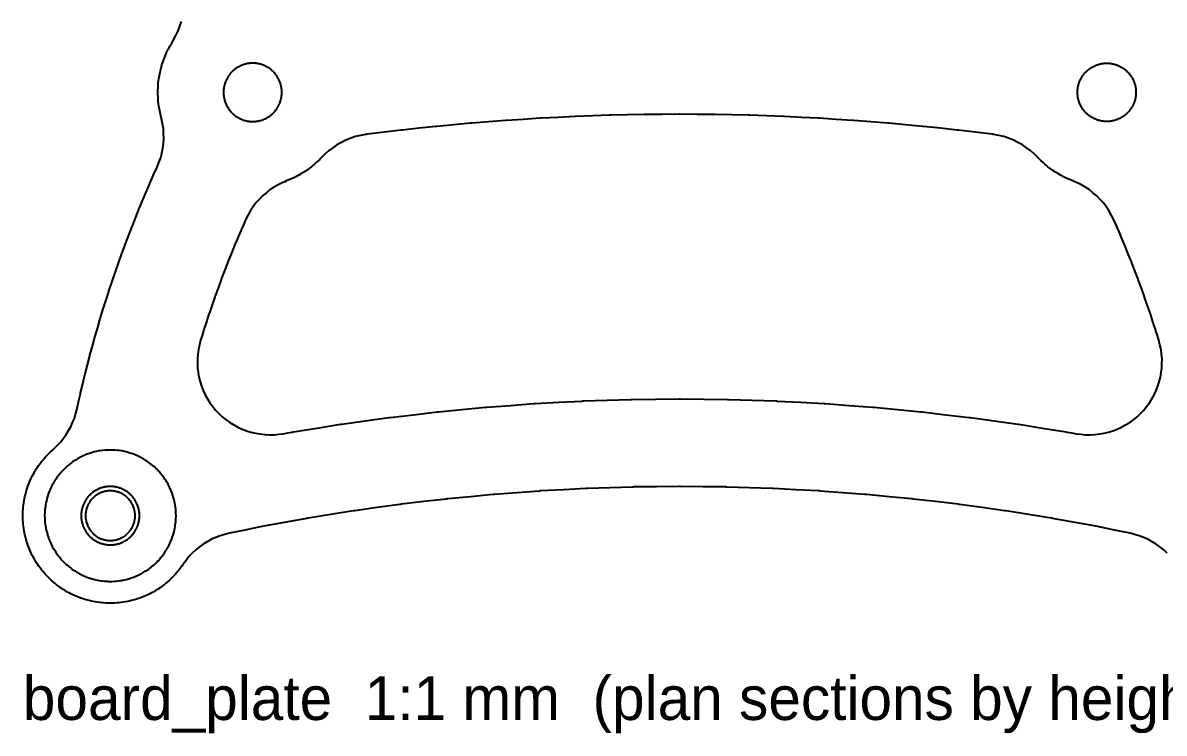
# Model space of a CAD drawing. Header units: millimetres. Extents: x -45 to 72, y -74 to 65.
# Drawn here: x -45 to 33.2, y -73.9 to -25.2 of the extents above; entities that cross this region are included whole.
import ezdxf

# ---------------------------------------------------------------- set-up
doc = ezdxf.new("R2010")
doc.units = ezdxf.units.MM
for name, color, linetype in [('TEXT', 8, 'Continuous'), ('Z10 bosses (float holes)', 1, 'Continuous'), ('Z2 frame and insert bores', 7, 'Continuous')]:
    doc.layers.add(name, color=color, linetype=linetype)

msp = doc.modelspace()

# ---------------------------------------------------------------- linework, layer by layer
at = {"layer": 'Z10 bosses (float holes)'}
for points in [[(-39.168, -54.504), (-39.336, -54.513), (-39.504, -54.529), (-39.56, -54.535), (-39.726, -54.56), (-39.781, -54.568), (-39.947, -54.602), (-40.001, -54.613), (-40.165, -54.654), (-40.219, -54.668), (-40.38, -54.718), (-40.433, -54.734), (-40.592, -54.792), (-40.644, -54.811), (-40.799, -54.877), (-40.851, -54.898), (-41.003, -54.971), (-41.053, -54.996), (-41.201, -55.076), (-41.25, -55.103), (-41.394, -55.191), (-41.441, -55.22), (-41.581, -55.315), (-41.627, -55.346), (-41.761, -55.448), (-41.806, -55.482), (-41.935, -55.59), (-41.978, -55.626), (-42.101, -55.741), (-42.142, -55.779), (-42.26, -55.899), (-42.299, -55.939), (-42.41, -56.066), (-42.447, -56.107), (-42.552, -56.239), (-42.587, -56.283), (-42.685, -56.42), (-42.718, -56.465), (-42.809, -56.607), (-42.84, -56.654), (-42.924, -56.799), (-42.952, -56.848), (-43.029, -56.998), (-43.054, -57.048), (-43.124, -57.201), (-43.147, -57.252), (-43.167, -57.304), (-43.229, -57.461), (-43.282, -57.621), (-43.3, -57.674), (-43.346, -57.836), (-43.361, -57.89), (-43.398, -58.054), (-43.411, -58.108), (-43.44, -58.274), (-43.45, -58.329), (-43.471, -58.496), (-43.478, -58.552), (-43.49, -58.72), (-43.494, -58.776), (-43.499, -58.944), (-43.5, -59), (-43.496, -59.168), (-43.494, -59.224), (-43.482, -59.392), (-43.478, -59.448), (-43.457, -59.615), (-43.45, -59.671), (-43.42, -59.837), (-43.411, -59.892), (-43.373, -60.056), (-43.361, -60.11), (-43.315, -60.273), (-43.3, -60.326), (-43.246, -60.486), (-43.229, -60.539), (-43.167, -60.696), (-43.147, -60.748), (-43.077, -60.902), (-43.054, -60.952), (-42.977, -61.102), (-42.952, -61.152), (-42.868, -61.298), (-42.84, -61.346), (-42.809, -61.393), (-42.718, -61.535), (-42.62, -61.672), (-42.587, -61.717), (-42.482, -61.849), (-42.447, -61.893), (-42.336, -62.019), (-42.299, -62.061), (-42.181, -62.181), (-42.142, -62.221), (-42.019, -62.336), (-41.978, -62.374), (-41.849, -62.482), (-41.806, -62.518), (-41.671, -62.62), (-41.627, -62.654), (-41.488, -62.749), (-41.441, -62.78), (-41.298, -62.868), (-41.25, -62.897), (-41.102, -62.978), (-41.053, -63.004), (-40.901, -63.078), (-40.851, -63.102), (-40.696, -63.167), (-40.644, -63.189), (-40.486, -63.247), (-40.433, -63.266), (-40.272, -63.315), (-40.219, -63.332), (-40.055, -63.373), (-40.001, -63.387), (-39.836, -63.421), (-39.781, -63.432), (-39.615, -63.457), (-39.56, -63.465), (-39.392, -63.482), (-39.336, -63.487), (-39.168, -63.496), (-39.112, -63.499), (-39.056, -63.499), (-38.888, -63.499), (-38.72, -63.49), (-38.664, -63.487), (-38.608, -63.482), (-38.44, -63.465), (-38.274, -63.44), (-38.219, -63.432), (-38.164, -63.421), (-37.999, -63.387), (-37.835, -63.346), (-37.781, -63.332), (-37.728, -63.315), (-37.567, -63.266), (-37.408, -63.208), (-37.356, -63.189), (-37.201, -63.123), (-37.149, -63.102), (-37.099, -63.078), (-36.947, -63.004), (-36.898, -62.978), (-36.75, -62.897), (-36.606, -62.809), (-36.559, -62.78), (-36.512, -62.749), (-36.373, -62.654), (-36.239, -62.552), (-36.194, -62.518), (-36.065, -62.41), (-36.022, -62.374), (-35.981, -62.336), (-35.858, -62.221), (-35.74, -62.101), (-35.701, -62.061), (-35.59, -61.934), (-35.553, -61.893), (-35.448, -61.761), (-35.413, -61.717), (-35.38, -61.672), (-35.282, -61.535), (-35.191, -61.393), (-35.16, -61.346), (-35.076, -61.201), (-35.048, -61.152), (-35.023, -61.102), (-34.946, -60.952), (-34.876, -60.799), (-34.853, -60.748), (-34.792, -60.591), (-34.771, -60.539), (-34.754, -60.486), (-34.7, -60.326), (-34.654, -60.164), (-34.639, -60.11), (-34.602, -59.946), (-34.589, -59.892), (-34.56, -59.726), (-34.55, -59.671), (-34.529, -59.504), (-34.522, -59.448), (-34.51, -59.28), (-34.506, -59.224), (-34.501, -59.056), (-34.5, -59), (-34.504, -58.832), (-34.506, -58.776), (-34.518, -58.608), (-34.522, -58.552), (-34.543, -58.385), (-34.55, -58.329), (-34.56, -58.274), (-34.589, -58.108), (-34.627, -57.944), (-34.639, -57.89), (-34.685, -57.727), (-34.7, -57.674), (-34.718, -57.621), (-34.771, -57.461), (-34.833, -57.304), (-34.853, -57.252), (-34.923, -57.098), (-34.946, -57.048), (-35.023, -56.898), (-35.048, -56.848), (-35.132, -56.702), (-35.16, -56.654), (-35.252, -56.512), (-35.282, -56.465), (-35.315, -56.42), (-35.413, -56.283), (-35.448, -56.239), (-35.553, -56.107), (-35.664, -55.981), (-35.701, -55.939), (-35.819, -55.819), (-35.858, -55.779), (-35.981, -55.664), (-36.022, -55.626), (-36.151, -55.518), (-36.194, -55.482), (-36.329, -55.38), (-36.373, -55.346), (-36.512, -55.251), (-36.559, -55.22), (-36.702, -55.132), (-36.75, -55.103), (-36.799, -55.076), (-36.947, -54.996), (-37.099, -54.922), (-37.149, -54.898), (-37.304, -54.833), (-37.356, -54.811), (-37.408, -54.792), (-37.567, -54.734), (-37.728, -54.685), (-37.781, -54.668), (-37.835, -54.654), (-37.999, -54.613), (-38.053, -54.602), (-38.219, -54.568), (-38.385, -54.543), (-38.44, -54.535), (-38.496, -54.529), (-38.664, -54.513), (-38.832, -54.504), (-38.888, -54.501), (-39.056, -54.501), (-39.112, -54.501), (-39.168, -54.504)], [(-40, -60.732), (-39.951, -60.759), (-39.912, -60.78), (-39.862, -60.804), (-39.823, -60.823), (-39.771, -60.845), (-39.731, -60.862), (-39.679, -60.881), (-39.637, -60.896), (-39.584, -60.912), (-39.542, -60.925), (-39.488, -60.939), (-39.445, -60.95), (-39.402, -60.959), (-39.347, -60.97), (-39.292, -60.978), (-39.249, -60.984), (-39.193, -60.99), (-39.149, -60.994), (-39.094, -60.997), (-39.05, -60.999), (-38.994, -60.999), (-38.95, -60.999), (-38.895, -60.997), (-38.851, -60.994), (-38.795, -60.989), (-38.751, -60.984), (-38.696, -60.976), (-38.653, -60.97), (-38.598, -60.959), (-38.555, -60.95), (-38.501, -60.936), (-38.458, -60.925), (-38.405, -60.909), (-38.363, -60.896), (-38.311, -60.877), (-38.269, -60.862), (-38.218, -60.84), (-38.177, -60.823), (-38.127, -60.799), (-38.088, -60.78), (-38.039, -60.753), (-38, -60.732), (-37.953, -60.703), (-37.915, -60.68), (-37.869, -60.649), (-37.833, -60.624), (-37.788, -60.59), (-37.753, -60.564), (-37.71, -60.528), (-37.677, -60.5), (-37.636, -60.462), (-37.604, -60.432), (-37.565, -60.392), (-37.534, -60.36), (-37.497, -60.319), (-37.468, -60.286), (-37.433, -60.242), (-37.406, -60.208), (-37.373, -60.163), (-37.348, -60.127), (-37.317, -60.08), (-37.293, -60.043), (-37.266, -59.995), (-37.244, -59.957), (-37.218, -59.907), (-37.198, -59.868), (-37.18, -59.827), (-37.157, -59.777), (-37.137, -59.725), (-37.121, -59.684), (-37.103, -59.631), (-37.089, -59.59), (-37.074, -59.536), (-37.062, -59.494), (-37.049, -59.439), (-37.04, -59.396), (-37.03, -59.342), (-37.022, -59.298), (-37.015, -59.243), (-37.01, -59.199), (-37.006, -59.144), (-37.002, -59.1), (-37.001, -59.056), (-37, -59), (-37.001, -58.944), (-37.002, -58.9), (-37.007, -58.845), (-37.01, -58.801), (-37.017, -58.746), (-37.022, -58.702), (-37.032, -58.647), (-37.04, -58.604), (-37.049, -58.561), (-37.062, -58.506), (-37.077, -58.453), (-37.089, -58.41), (-37.107, -58.358), (-37.121, -58.316), (-37.141, -58.264), (-37.157, -58.223), (-37.18, -58.173), (-37.198, -58.132), (-37.223, -58.083), (-37.244, -58.043), (-37.271, -57.995), (-37.293, -57.957), (-37.324, -57.91), (-37.348, -57.873), (-37.38, -57.828), (-37.406, -57.792), (-37.44, -57.749), (-37.468, -57.714), (-37.505, -57.673), (-37.534, -57.64), (-37.565, -57.608), (-37.604, -57.568), (-37.644, -57.531), (-37.677, -57.5), (-37.719, -57.465), (-37.753, -57.436), (-37.797, -57.403), (-37.833, -57.376), (-37.878, -57.345), (-37.915, -57.32), (-37.962, -57.291), (-38, -57.268), (-38.039, -57.247), (-38.088, -57.22), (-38.127, -57.201), (-38.177, -57.177), (-38.229, -57.155), (-38.269, -57.138), (-38.321, -57.119), (-38.363, -57.104), (-38.416, -57.088), (-38.458, -57.075), (-38.512, -57.061), (-38.555, -57.05), (-38.609, -57.039), (-38.653, -57.03), (-38.708, -57.022), (-38.751, -57.016), (-38.807, -57.01), (-38.851, -57.006), (-38.895, -57.003), (-38.95, -57.001), (-38.994, -57.001), (-39.05, -57.001), (-39.105, -57.003), (-39.149, -57.006), (-39.193, -57.01), (-39.249, -57.016), (-39.292, -57.022), (-39.347, -57.03), (-39.402, -57.041), (-39.445, -57.05), (-39.499, -57.064), (-39.542, -57.075), (-39.595, -57.091), (-39.637, -57.104), (-39.689, -57.123), (-39.731, -57.138), (-39.782, -57.16), (-39.823, -57.177), (-39.862, -57.196), (-39.912, -57.22), (-39.961, -57.247), (-40, -57.268), (-40.038, -57.291), (-40.085, -57.32), (-40.131, -57.351), (-40.167, -57.376), (-40.203, -57.403), (-40.247, -57.436), (-40.29, -57.472), (-40.323, -57.5), (-40.356, -57.531), (-40.396, -57.568), (-40.435, -57.608), (-40.466, -57.64), (-40.495, -57.673), (-40.532, -57.714), (-40.567, -57.758), (-40.594, -57.792), (-40.627, -57.837), (-40.652, -57.873), (-40.676, -57.91), (-40.707, -57.957), (-40.734, -58.005), (-40.756, -58.043), (-40.782, -58.093), (-40.802, -58.132), (-40.825, -58.183), (-40.843, -58.223), (-40.859, -58.264), (-40.879, -58.316), (-40.893, -58.358), (-40.911, -58.41), (-40.926, -58.464), (-40.938, -58.506), (-40.951, -58.561), (-40.96, -58.604), (-40.97, -58.658), (-40.978, -58.702), (-40.985, -58.757), (-40.99, -58.801), (-40.994, -58.856), (-40.998, -58.9), (-40.999, -58.956), (-41, -59), (-40.999, -59.056), (-40.998, -59.1), (-40.994, -59.144), (-40.99, -59.199), (-40.983, -59.254), (-40.978, -59.298), (-40.968, -59.353), (-40.96, -59.396), (-40.948, -59.45), (-40.938, -59.494), (-40.923, -59.547), (-40.911, -59.59), (-40.893, -59.642), (-40.879, -59.684), (-40.859, -59.736), (-40.843, -59.777), (-40.82, -59.827), (-40.802, -59.868), (-40.777, -59.917), (-40.756, -59.957), (-40.729, -60.005), (-40.707, -60.043), (-40.676, -60.09), (-40.652, -60.127), (-40.627, -60.163), (-40.594, -60.208), (-40.56, -60.251), (-40.532, -60.286), (-40.495, -60.327), (-40.466, -60.36), (-40.427, -60.4), (-40.396, -60.432), (-40.356, -60.469), (-40.323, -60.5), (-40.281, -60.535), (-40.247, -60.564), (-40.203, -60.597), (-40.167, -60.624), (-40.122, -60.655), (-40.085, -60.68), (-40.038, -60.709), (-40, -60.732)]]:
    msp.add_lwpolyline(points, close=True, dxfattribs=at)
at = {"layer": 'Z2 frame and insert bores'}
msp.add_lwpolyline([(33.384, -61.573), (33.154, -61.343), (32.896, -61.144), (32.638, -60.946), (32.357, -60.783), (32.075, -60.619), (31.775, -60.494), (31.475, -60.369), (31.161, -60.283), (30.847, -60.198), (29.79, -59.983), (28.734, -59.769), (28.683, -59.759), (28.633, -59.749), (27.089, -59.469), (25.546, -59.189), (25.494, -59.18), (25.443, -59.171), (23.901, -58.924), (22.358, -58.677), (22.306, -58.669), (22.254, -58.661), (20.713, -58.447), (19.171, -58.233), (19.118, -58.226), (19.066, -58.22), (17.525, -58.039), (15.984, -57.857), (15.931, -57.852), (15.879, -57.846), (14.338, -57.698), (12.797, -57.55), (12.744, -57.545), (12.692, -57.541), (11.151, -57.426), (9.611, -57.31), (9.558, -57.307), (9.505, -57.304), (7.965, -57.221), (6.425, -57.139), (6.372, -57.137), (6.319, -57.135), (4.779, -57.085), (3.239, -57.036), (3.186, -57.035), (3.133, -57.034), (1.593, -57.017), (0.053, -57.001), (0, -57.001), (0, -57.001), (-0.053, -57.001), (-1.593, -57.017), (-3.133, -57.034), (-3.186, -57.035), (-3.239, -57.036), (-4.779, -57.085), (-6.319, -57.135), (-6.372, -57.137), (-6.425, -57.139), (-7.965, -57.221), (-9.505, -57.304), (-9.558, -57.307), (-9.611, -57.31), (-11.151, -57.426), (-12.692, -57.541), (-12.744, -57.545), (-12.797, -57.55), (-14.338, -57.698), (-15.879, -57.846), (-15.931, -57.852), (-15.984, -57.857), (-17.525, -58.039), (-19.066, -58.22), (-19.118, -58.226), (-19.171, -58.233), (-20.713, -58.447), (-22.254, -58.661), (-22.306, -58.669), (-22.358, -58.677), (-23.901, -58.924), (-25.443, -59.171), (-25.494, -59.18), (-25.546, -59.189), (-27.089, -59.469), (-28.633, -59.749), (-28.683, -59.759), (-28.734, -59.769), (-29.79, -59.983), (-30.847, -60.198), (-31.161, -60.283), (-31.475, -60.369), (-31.775, -60.494), (-32.075, -60.619), (-32.357, -60.783), (-32.638, -60.946), (-32.896, -61.144), (-33.154, -61.343), (-33.384, -61.573), (-33.613, -61.804), (-33.811, -62.062), (-34.009, -62.32), (-34.047, -62.376), (-34.084, -62.432), (-34.187, -62.57), (-34.289, -62.708), (-34.367, -62.803), (-34.444, -62.897), (-34.56, -63.024), (-34.675, -63.152), (-34.762, -63.238), (-34.848, -63.325), (-34.976, -63.44), (-35.103, -63.556), (-35.197, -63.633), (-35.292, -63.711), (-35.43, -63.813), (-35.568, -63.916), (-35.67, -63.984), (-35.772, -64.052), (-35.919, -64.14), (-36.066, -64.228), (-36.174, -64.286), (-36.283, -64.344), (-36.438, -64.417), (-36.593, -64.491), (-36.706, -64.538), (-36.819, -64.585), (-36.981, -64.642), (-37.143, -64.7), (-37.26, -64.736), (-37.377, -64.771), (-37.544, -64.813), (-37.71, -64.855), (-37.831, -64.879), (-37.951, -64.903), (-38.121, -64.928), (-38.29, -64.953), (-38.412, -64.965), (-38.534, -64.977), (-38.706, -64.986), (-38.877, -64.994), (-39, -64.994), (-39.123, -64.994), (-39.294, -64.986), (-39.466, -64.977), (-39.588, -64.965), (-39.71, -64.953), (-39.879, -64.928), (-40.049, -64.903), (-40.169, -64.879), (-40.29, -64.855), (-40.456, -64.813), (-40.623, -64.771), (-40.74, -64.736), (-40.857, -64.7), (-41.019, -64.642), (-41.181, -64.585), (-41.294, -64.538), (-41.407, -64.491), (-41.562, -64.417), (-41.717, -64.344), (-41.826, -64.286), (-41.934, -64.228), (-42.081, -64.14), (-42.228, -64.052), (-42.33, -63.984), (-42.432, -63.916), (-42.57, -63.813), (-42.708, -63.711), (-42.803, -63.633), (-42.897, -63.556), (-43.024, -63.44), (-43.152, -63.325), (-43.238, -63.238), (-43.325, -63.152), (-43.44, -63.024), (-43.556, -62.897), (-43.633, -62.803), (-43.711, -62.708), (-43.813, -62.57), (-43.916, -62.432), (-43.984, -62.33), (-44.052, -62.228), (-44.14, -62.081), (-44.228, -61.934), (-44.286, -61.826), (-44.344, -61.717), (-44.417, -61.562), (-44.491, -61.407), (-44.538, -61.294), (-44.585, -61.181), (-44.642, -61.019), (-44.7, -60.857), (-44.736, -60.74), (-44.771, -60.623), (-44.813, -60.456), (-44.855, -60.29), (-44.879, -60.169), (-44.903, -60.049), (-44.928, -59.879), (-44.953, -59.71), (-44.965, -59.588), (-44.977, -59.466), (-44.986, -59.294), (-44.994, -59.123), (-44.994, -59), (-44.994, -58.877), (-44.986, -58.706), (-44.977, -58.534), (-44.965, -58.412), (-44.953, -58.29), (-44.928, -58.121), (-44.903, -57.951), (-44.879, -57.831), (-44.855, -57.71), (-44.813, -57.544), (-44.771, -57.377), (-44.736, -57.26), (-44.7, -57.143), (-44.642, -56.981), (-44.585, -56.819), (-44.538, -56.706), (-44.491, -56.593), (-44.417, -56.438), (-44.344, -56.283), (-44.286, -56.174), (-44.228, -56.066), (-44.14, -55.919), (-44.052, -55.772), (-43.984, -55.67), (-43.916, -55.568), (-43.813, -55.43), (-43.711, -55.292), (-43.633, -55.197), (-43.556, -55.103), (-43.44, -54.976), (-43.325, -54.848), (-43.238, -54.762), (-43.152, -54.675), (-42.984, -54.523), (-42.817, -54.372), (-42.602, -54.151), (-42.387, -53.931), (-42.201, -53.686), (-42.015, -53.441), (-41.86, -53.175), (-41.706, -52.909), (-41.585, -52.626), (-41.464, -52.342), (-41.379, -52.047), (-41.294, -51.751), (-41.171, -51.2), (-41.049, -50.648), (-41.043, -50.621), (-41.036, -50.593), (-40.888, -49.97), (-40.739, -49.348), (-40.732, -49.32), (-40.725, -49.293), (-40.567, -48.674), (-40.408, -48.055), (-40.401, -48.027), (-40.394, -48), (-40.225, -47.384), (-40.057, -46.768), (-40.049, -46.741), (-40.041, -46.713), (-39.863, -46.101), (-39.685, -45.488), (-39.676, -45.461), (-39.668, -45.433), (-39.48, -44.824), (-39.292, -44.215), (-39.283, -44.188), (-39.274, -44.161), (-39.076, -43.555), (-38.878, -42.949), (-38.869, -42.922), (-38.86, -42.895), (-38.652, -42.292), (-38.444, -41.69), (-38.435, -41.663), (-38.425, -41.636), (-38.207, -41.036), (-37.989, -40.437), (-37.979, -40.41), (-37.97, -40.384), (-37.742, -39.788), (-37.514, -39.192), (-37.504, -39.165), (-37.493, -39.139), (-37.256, -38.546), (-37.018, -37.953), (-37.007, -37.927), (-36.997, -37.901), (-36.749, -37.311), (-36.502, -36.722), (-36.49, -36.696), (-36.479, -36.67), (-36.222, -36.084), (-35.965, -35.498), (-35.953, -35.472), (-35.941, -35.446), (-35.866, -35.282), (-35.791, -35.119), (-35.672, -34.804), (-35.552, -34.488), (-35.476, -34.159), (-35.4, -33.831), (-35.369, -33.495), (-35.338, -33.159), (-35.353, -32.822), (-35.367, -32.485), (-35.427, -32.153), (-35.487, -31.821), (-35.541, -31.604), (-35.595, -31.387), (-35.619, -31.267), (-35.643, -31.147), (-35.672, -30.953), (-35.701, -30.759), (-35.713, -30.637), (-35.725, -30.515), (-35.734, -30.319), (-35.744, -30.123), (-35.744, -30), (-35.744, -29.877), (-35.734, -29.681), (-35.725, -29.485), (-35.713, -29.363), (-35.701, -29.241), (-35.672, -29.047), (-35.643, -28.853), (-35.619, -28.733), (-35.595, -28.613), (-35.548, -28.423), (-35.5, -28.232), (-35.464, -28.115), (-35.429, -27.998), (-35.363, -27.813), (-35.297, -27.628), (-35.25, -27.515), (-35.203, -27.402), (-35.119, -27.224), (-35.035, -27.047), (-34.977, -26.939), (-34.919, -26.831), (-34.793, -26.621), (-34.668, -26.411), (-34.51, -26.102), (-34.353, -25.793), (-34.24, -25.465), (-34.127, -25.137)], dxfattribs=at)
for points in [[(-27.425, -29.183), (-27.448, -29.132), (-27.468, -29.093), (-27.494, -29.043), (-27.516, -29.005), (-27.543, -28.957), (-27.573, -28.911), (-27.598, -28.873), (-27.63, -28.828), (-27.656, -28.792), (-27.683, -28.758), (-27.718, -28.714), (-27.747, -28.681), (-27.784, -28.64), (-27.823, -28.6), (-27.854, -28.568), (-27.886, -28.538), (-27.927, -28.5), (-27.969, -28.465), (-28.003, -28.436), (-28.038, -28.41), (-28.083, -28.376), (-28.119, -28.351), (-28.165, -28.32), (-28.203, -28.297), (-28.25, -28.268), (-28.299, -28.241), (-28.338, -28.22), (-28.378, -28.201), (-28.427, -28.177), (-28.468, -28.16), (-28.519, -28.138), (-28.571, -28.119), (-28.613, -28.104), (-28.655, -28.091), (-28.708, -28.075), (-28.762, -28.061), (-28.805, -28.05), (-28.848, -28.041), (-28.903, -28.03), (-28.957, -28.022), (-29.001, -28.016), (-29.056, -28.01), (-29.101, -28.006), (-29.145, -28.003), (-29.2, -28.001), (-29.256, -28.001), (-29.3, -28.001), (-29.355, -28.003), (-29.399, -28.006), (-29.444, -28.01), (-29.499, -28.016), (-29.553, -28.024), (-29.597, -28.03), (-29.652, -28.041), (-29.695, -28.05), (-29.749, -28.064), (-29.792, -28.075), (-29.834, -28.088), (-29.887, -28.104), (-29.929, -28.119), (-29.981, -28.138), (-30.022, -28.155), (-30.073, -28.177), (-30.113, -28.196), (-30.162, -28.22), (-30.201, -28.241), (-30.25, -28.268), (-30.288, -28.291), (-30.335, -28.32), (-30.372, -28.345), (-30.417, -28.376), (-30.453, -28.403), (-30.497, -28.436), (-30.531, -28.465), (-30.573, -28.5), (-30.606, -28.531), (-30.646, -28.568), (-30.677, -28.6), (-30.716, -28.64), (-30.745, -28.673), (-30.782, -28.714), (-30.81, -28.749), (-30.844, -28.792), (-30.877, -28.837), (-30.902, -28.873), (-30.927, -28.911), (-30.957, -28.957), (-30.979, -28.996), (-31.006, -29.043), (-31.027, -29.083), (-31.052, -29.132), (-31.07, -29.173), (-31.093, -29.223), (-31.109, -29.264), (-31.129, -29.316), (-31.144, -29.358), (-31.161, -29.41), (-31.176, -29.464), (-31.188, -29.506), (-31.198, -29.55), (-31.21, -29.604), (-31.218, -29.647), (-31.228, -29.702), (-31.233, -29.746), (-31.24, -29.801), (-31.243, -29.845), (-31.248, -29.9), (-31.249, -29.945), (-31.25, -30), (-31.249, -30.044), (-31.248, -30.1), (-31.244, -30.144), (-31.24, -30.199), (-31.235, -30.243), (-31.228, -30.298), (-31.22, -30.342), (-31.21, -30.396), (-31.2, -30.44), (-31.188, -30.494), (-31.176, -30.536), (-31.161, -30.59), (-31.147, -30.632), (-31.129, -30.684), (-31.113, -30.725), (-31.093, -30.777), (-31.075, -30.817), (-31.052, -30.868), (-31.032, -30.907), (-31.006, -30.957), (-30.984, -30.995), (-30.957, -31.043), (-30.933, -31.08), (-30.902, -31.127), (-30.877, -31.163), (-30.844, -31.208), (-30.817, -31.242), (-30.782, -31.286), (-30.753, -31.319), (-30.716, -31.36), (-30.685, -31.392), (-30.646, -31.432), (-30.614, -31.462), (-30.573, -31.5), (-30.539, -31.528), (-30.497, -31.564), (-30.453, -31.597), (-30.417, -31.624), (-30.381, -31.649), (-30.335, -31.68), (-30.297, -31.703), (-30.25, -31.732), (-30.211, -31.753), (-30.162, -31.78), (-30.122, -31.799), (-30.073, -31.823), (-30.022, -31.845), (-29.981, -31.862), (-29.929, -31.881), (-29.887, -31.896), (-29.845, -31.909), (-29.792, -31.925), (-29.749, -31.936), (-29.695, -31.95), (-29.652, -31.959), (-29.597, -31.97), (-29.553, -31.976), (-29.499, -31.984), (-29.455, -31.989), (-29.399, -31.994), (-29.355, -31.997), (-29.3, -31.999), (-29.256, -31.999), (-29.2, -31.999), (-29.145, -31.997), (-29.101, -31.994), (-29.056, -31.99), (-29.001, -31.984), (-28.957, -31.978), (-28.903, -31.97), (-28.848, -31.959), (-28.805, -31.95), (-28.751, -31.936), (-28.708, -31.925), (-28.655, -31.909), (-28.613, -31.896), (-28.571, -31.881), (-28.519, -31.862), (-28.478, -31.845), (-28.427, -31.823), (-28.378, -31.799), (-28.338, -31.78), (-28.299, -31.759), (-28.25, -31.732), (-28.203, -31.703), (-28.165, -31.68), (-28.119, -31.649), (-28.083, -31.624), (-28.047, -31.597), (-28.003, -31.564), (-27.961, -31.528), (-27.927, -31.5), (-27.894, -31.469), (-27.854, -31.432), (-27.823, -31.4), (-27.784, -31.36), (-27.755, -31.327), (-27.718, -31.286), (-27.69, -31.251), (-27.656, -31.208), (-27.623, -31.163), (-27.598, -31.127), (-27.573, -31.089), (-27.543, -31.043), (-27.521, -31.004), (-27.494, -30.957), (-27.473, -30.917), (-27.448, -30.868), (-27.43, -30.827), (-27.407, -30.777), (-27.391, -30.736), (-27.371, -30.684), (-27.356, -30.642), (-27.339, -30.59), (-27.327, -30.547), (-27.312, -30.494), (-27.302, -30.45), (-27.29, -30.396), (-27.282, -30.353), (-27.272, -30.298), (-27.267, -30.254), (-27.26, -30.199), (-27.257, -30.155), (-27.252, -30.1), (-27.251, -30.044), (-27.25, -30), (-27.251, -29.956), (-27.252, -29.9), (-27.256, -29.856), (-27.26, -29.801), (-27.267, -29.746), (-27.272, -29.702), (-27.28, -29.658), (-27.29, -29.604), (-27.3, -29.56), (-27.312, -29.506), (-27.327, -29.453), (-27.339, -29.41), (-27.353, -29.368), (-27.371, -29.316), (-27.391, -29.264), (-27.407, -29.223), (-27.425, -29.183)], [(27.425, -30.817), (27.407, -30.777), (27.387, -30.725), (27.371, -30.684), (27.353, -30.632), (27.339, -30.59), (27.324, -30.536), (27.312, -30.494), (27.3, -30.44), (27.29, -30.396), (27.28, -30.342), (27.272, -30.298), (27.265, -30.243), (27.26, -30.199), (27.256, -30.144), (27.252, -30.1), (27.251, -30.044), (27.25, -30), (27.251, -29.945), (27.252, -29.9), (27.257, -29.845), (27.26, -29.801), (27.267, -29.746), (27.272, -29.702), (27.282, -29.647), (27.29, -29.604), (27.302, -29.55), (27.312, -29.506), (27.324, -29.464), (27.339, -29.41), (27.356, -29.358), (27.371, -29.316), (27.391, -29.264), (27.407, -29.223), (27.43, -29.173), (27.448, -29.132), (27.473, -29.083), (27.494, -29.043), (27.521, -28.996), (27.543, -28.957), (27.573, -28.911), (27.598, -28.873), (27.623, -28.837), (27.656, -28.792), (27.69, -28.749), (27.718, -28.714), (27.755, -28.673), (27.784, -28.64), (27.823, -28.6), (27.854, -28.568), (27.894, -28.531), (27.927, -28.5), (27.969, -28.465), (28.003, -28.436), (28.047, -28.403), (28.083, -28.376), (28.128, -28.345), (28.165, -28.32), (28.212, -28.291), (28.25, -28.268), (28.299, -28.241), (28.338, -28.22), (28.387, -28.196), (28.427, -28.177), (28.478, -28.155), (28.519, -28.138), (28.571, -28.119), (28.613, -28.104), (28.666, -28.088), (28.708, -28.075), (28.751, -28.064), (28.805, -28.05), (28.848, -28.041), (28.903, -28.03), (28.947, -28.024), (29.001, -28.016), (29.056, -28.01), (29.101, -28.006), (29.145, -28.003), (29.2, -28.001), (29.244, -28.001), (29.3, -28.001), (29.355, -28.003), (29.399, -28.006), (29.444, -28.01), (29.499, -28.016), (29.543, -28.022), (29.597, -28.03), (29.652, -28.041), (29.695, -28.05), (29.738, -28.061), (29.792, -28.075), (29.845, -28.091), (29.887, -28.104), (29.929, -28.119), (29.981, -28.138), (30.032, -28.16), (30.073, -28.177), (30.122, -28.201), (30.162, -28.22), (30.201, -28.241), (30.25, -28.268), (30.297, -28.297), (30.335, -28.32), (30.381, -28.351), (30.417, -28.376), (30.462, -28.41), (30.497, -28.436), (30.531, -28.465), (30.573, -28.5), (30.614, -28.538), (30.646, -28.568), (30.677, -28.6), (30.716, -28.64), (30.753, -28.681), (30.782, -28.714), (30.817, -28.758), (30.844, -28.792), (30.87, -28.828), (30.902, -28.873), (30.927, -28.911), (30.957, -28.957), (30.984, -29.005), (31.006, -29.043), (31.032, -29.093), (31.052, -29.132), (31.075, -29.183), (31.093, -29.223), (31.109, -29.264), (31.129, -29.316), (31.147, -29.368), (31.161, -29.41), (31.173, -29.453), (31.188, -29.506), (31.2, -29.56), (31.21, -29.604), (31.22, -29.658), (31.228, -29.702), (31.233, -29.746), (31.24, -29.801), (31.244, -29.856), (31.248, -29.9), (31.249, -29.956), (31.25, -30), (31.249, -30.044), (31.248, -30.1), (31.243, -30.155), (31.24, -30.199), (31.233, -30.254), (31.228, -30.298), (31.218, -30.353), (31.21, -30.396), (31.198, -30.45), (31.188, -30.494), (31.173, -30.547), (31.161, -30.59), (31.144, -30.642), (31.129, -30.684), (31.109, -30.736), (31.093, -30.777), (31.07, -30.827), (31.052, -30.868), (31.027, -30.917), (31.006, -30.957), (30.979, -31.004), (30.957, -31.043), (30.927, -31.089), (30.902, -31.127), (30.877, -31.163), (30.844, -31.208), (30.81, -31.251), (30.782, -31.286), (30.745, -31.327), (30.716, -31.36), (30.677, -31.4), (30.646, -31.432), (30.606, -31.469), (30.573, -31.5), (30.539, -31.528), (30.497, -31.564), (30.453, -31.597), (30.417, -31.624), (30.381, -31.649), (30.335, -31.68), (30.297, -31.703), (30.25, -31.732), (30.201, -31.759), (30.162, -31.78), (30.122, -31.799), (30.073, -31.823), (30.022, -31.845), (29.981, -31.862), (29.929, -31.881), (29.887, -31.896), (29.845, -31.909), (29.792, -31.925), (29.749, -31.936), (29.695, -31.95), (29.652, -31.959), (29.597, -31.97), (29.543, -31.978), (29.499, -31.984), (29.444, -31.99), (29.399, -31.994), (29.355, -31.997), (29.3, -31.999), (29.244, -31.999), (29.2, -31.999), (29.145, -31.997), (29.101, -31.994), (29.045, -31.989), (29.001, -31.984), (28.947, -31.976), (28.903, -31.97), (28.848, -31.959), (28.805, -31.95), (28.751, -31.936), (28.708, -31.925), (28.655, -31.909), (28.613, -31.896), (28.571, -31.881), (28.519, -31.862), (28.478, -31.845), (28.427, -31.823), (28.378, -31.799), (28.338, -31.78), (28.289, -31.753), (28.25, -31.732), (28.203, -31.703), (28.165, -31.68), (28.119, -31.649), (28.083, -31.624), (28.047, -31.597), (28.003, -31.564), (27.961, -31.528), (27.927, -31.5), (27.886, -31.462), (27.854, -31.432), (27.815, -31.392), (27.784, -31.36), (27.747, -31.319), (27.718, -31.286), (27.683, -31.242), (27.656, -31.208), (27.623, -31.163), (27.598, -31.127), (27.567, -31.08), (27.543, -31.043), (27.516, -30.995), (27.494, -30.957), (27.468, -30.907), (27.448, -30.868), (27.425, -30.817)], [(0, -51), (0.019, -51), (0.032, -51), (0.045, -51), (1.657, -51.018), (3.269, -51.035), (3.282, -51.035), (3.295, -51.035), (3.314, -51.036), (3.333, -51.036), (3.346, -51.036), (3.359, -51.037), (4.971, -51.088), (6.583, -51.14), (6.596, -51.141), (6.609, -51.141), (6.628, -51.142), (6.647, -51.143), (6.66, -51.143), (6.673, -51.144), (8.285, -51.23), (9.897, -51.316), (9.91, -51.317), (9.923, -51.318), (9.942, -51.319), (9.96, -51.32), (9.974, -51.321), (9.987, -51.322), (11.599, -51.442), (13.211, -51.563), (13.224, -51.564), (13.237, -51.565), (13.255, -51.567), (13.274, -51.568), (13.287, -51.569), (13.3, -51.571), (14.912, -51.726), (16.524, -51.881), (16.537, -51.882), (16.55, -51.883), (16.569, -51.885), (16.587, -51.887), (16.6, -51.889), (16.613, -51.89), (18.225, -52.08), (19.837, -52.269), (19.85, -52.271), (19.863, -52.272), (19.881, -52.275), (19.9, -52.277), (19.913, -52.279), (19.926, -52.28), (21.538, -52.504), (23.15, -52.728), (23.163, -52.73), (23.176, -52.732), (23.194, -52.735), (23.212, -52.737), (23.225, -52.739), (23.238, -52.741), (24.85, -53), (26.462, -53.258), (26.475, -53.26), (26.488, -53.262), (26.505, -53.265), (26.523, -53.268), (26.536, -53.271), (26.549, -53.273), (26.85, -53.328), (27.151, -53.382), (27.469, -53.419), (27.787, -53.456), (28.107, -53.452), (28.427, -53.448), (28.744, -53.403), (29.061, -53.358), (29.37, -53.273), (29.678, -53.188), (29.974, -53.064), (30.269, -52.941), (30.546, -52.78), (30.823, -52.62), (31.077, -52.425), (31.331, -52.23), (31.559, -52.005), (31.786, -51.78), (31.983, -51.527), (32.179, -51.274), (32.342, -50.999), (32.505, -50.723), (32.631, -50.429), (32.757, -50.134), (32.844, -49.826), (32.932, -49.518), (32.979, -49.202), (33.027, -48.885), (33.033, -48.565), (33.04, -48.245), (33.005, -47.927), (32.971, -47.608), (32.896, -47.297), (32.821, -46.986), (32.721, -46.66), (32.62, -46.334), (32.607, -46.295), (32.595, -46.256), (32.418, -45.716), (32.242, -45.176), (32.229, -45.137), (32.216, -45.099), (32.03, -44.562), (31.845, -44.025), (31.831, -43.987), (31.818, -43.948), (31.624, -43.414), (31.429, -42.88), (31.415, -42.842), (31.401, -42.804), (31.198, -42.273), (30.995, -41.741), (30.98, -41.704), (30.965, -41.666), (30.753, -41.137), (30.541, -40.609), (30.526, -40.571), (30.51, -40.534), (30.289, -40.008), (30.069, -39.483), (30.053, -39.445), (30.037, -39.408), (29.888, -39.07), (29.739, -38.732), (29.583, -38.432), (29.426, -38.132), (29.23, -37.855), (29.034, -37.579), (28.802, -37.332), (28.571, -37.085), (28.308, -36.872), (28.045, -36.658), (27.756, -36.482), (27.467, -36.306), (27.228, -36.202), (26.99, -36.098), (26.991, -36.096), (26.992, -36.094), (26.822, -36.023), (26.652, -35.953), (26.474, -35.869), (26.297, -35.785), (26.189, -35.727), (26.081, -35.669), (25.912, -35.569), (25.744, -35.468), (25.642, -35.4), (25.54, -35.331), (25.383, -35.215), (25.225, -35.098), (25.13, -35.02), (25.035, -34.942), (24.89, -34.81), (24.745, -34.679), (24.658, -34.592), (24.571, -34.505), (24.561, -34.494), (24.551, -34.483), (24.299, -34.241), (24.046, -33.999), (23.763, -33.794), (23.479, -33.59), (23.169, -33.427), (22.86, -33.264), (22.531, -33.146), (22.202, -33.028), (21.859, -32.957), (21.517, -32.886), (21.49, -32.882), (21.464, -32.879), (21.429, -32.874), (21.394, -32.87), (20.238, -32.73), (19.082, -32.59), (19.047, -32.586), (19.012, -32.582), (17.856, -32.458), (16.701, -32.335), (16.666, -32.331), (16.631, -32.328), (15.475, -32.221), (14.32, -32.114), (14.284, -32.111), (14.249, -32.108), (13.094, -32.017), (11.939, -31.927), (11.903, -31.924), (11.868, -31.922), (10.713, -31.848), (9.558, -31.774), (9.522, -31.772), (9.487, -31.77), (8.332, -31.712), (7.177, -31.654), (7.142, -31.653), (7.106, -31.651), (5.951, -31.61), (4.797, -31.569), (4.761, -31.568), (4.726, -31.567), (3.571, -31.542), (2.416, -31.518), (2.381, -31.517), (2.345, -31.517), (1.19, -31.509), (0.036, -31.5), (0, -31.5), (-0.036, -31.5), (-1.19, -31.509), (-2.345, -31.517), (-2.381, -31.517), (-2.416, -31.518), (-3.571, -31.542), (-4.726, -31.567), (-4.761, -31.568), (-4.797, -31.569), (-5.951, -31.61), (-7.106, -31.651), (-7.142, -31.653), (-7.177, -31.654), (-8.332, -31.712), (-9.487, -31.77), (-9.522, -31.772), (-9.558, -31.774), (-10.713, -31.848), (-11.868, -31.922), (-11.903, -31.924), (-11.939, -31.927), (-13.094, -32.017), (-14.249, -32.108), (-14.284, -32.111), (-14.32, -32.114), (-15.475, -32.221), (-16.631, -32.328), (-16.666, -32.331), (-16.701, -32.335), (-17.856, -32.458), (-19.012, -32.582), (-19.047, -32.586), (-19.082, -32.59), (-20.238, -32.73), (-21.394, -32.87), (-21.429, -32.874), (-21.464, -32.879), (-21.49, -32.882), (-21.517, -32.886), (-21.859, -32.957), (-22.202, -33.028), (-22.531, -33.146), (-22.86, -33.264), (-23.169, -33.427), (-23.479, -33.59), (-23.763, -33.794), (-24.046, -33.999), (-24.299, -34.241), (-24.551, -34.483), (-24.561, -34.494), (-24.571, -34.505), (-24.658, -34.592), (-24.745, -34.679), (-24.89, -34.81), (-25.035, -34.942), (-25.13, -35.02), (-25.225, -35.098), (-25.383, -35.215), (-25.54, -35.331), (-25.642, -35.4), (-25.744, -35.468), (-25.912, -35.569), (-26.081, -35.669), (-26.189, -35.727), (-26.297, -35.785), (-26.474, -35.869), (-26.652, -35.953), (-26.822, -36.023), (-26.992, -36.094), (-26.991, -36.096), (-26.99, -36.098), (-27.228, -36.202), (-27.467, -36.306), (-27.756, -36.482), (-28.045, -36.658), (-28.308, -36.872), (-28.571, -37.085), (-28.802, -37.332), (-29.034, -37.579), (-29.23, -37.855), (-29.426, -38.132), (-29.583, -38.432), (-29.739, -38.732), (-29.888, -39.07), (-30.037, -39.408), (-30.053, -39.445), (-30.069, -39.483), (-30.289, -40.008), (-30.51, -40.534), (-30.526, -40.571), (-30.541, -40.609), (-30.753, -41.137), (-30.965, -41.666), (-30.98, -41.704), (-30.995, -41.741), (-31.198, -42.273), (-31.401, -42.804), (-31.415, -42.842), (-31.429, -42.88), (-31.624, -43.414), (-31.818, -43.948), (-31.831, -43.987), (-31.845, -44.025), (-32.03, -44.562), (-32.216, -45.099), (-32.229, -45.137), (-32.242, -45.176), (-32.418, -45.716), (-32.595, -46.256), (-32.607, -46.295), (-32.62, -46.334), (-32.721, -46.66), (-32.821, -46.986), (-32.896, -47.297), (-32.971, -47.608), (-33.005, -47.927), (-33.04, -48.245), (-33.033, -48.565), (-33.027, -48.885), (-32.979, -49.202), (-32.932, -49.518), (-32.844, -49.826), (-32.757, -50.134), (-32.631, -50.429), (-32.505, -50.723), (-32.342, -50.999), (-32.179, -51.274), (-31.983, -51.527), (-31.786, -51.78), (-31.559, -52.005), (-31.331, -52.23), (-31.077, -52.425), (-30.823, -52.62), (-30.546, -52.78), (-30.269, -52.941), (-29.974, -53.064), (-29.678, -53.188), (-29.37, -53.273), (-29.061, -53.358), (-28.744, -53.403), (-28.427, -53.448), (-28.107, -53.452), (-27.787, -53.456), (-27.469, -53.419), (-27.151, -53.382), (-26.85, -53.328), (-26.549, -53.273), (-26.536, -53.271), (-26.523, -53.268), (-26.505, -53.265), (-26.488, -53.262), (-26.475, -53.26), (-26.462, -53.258), (-24.85, -53), (-23.238, -52.741), (-23.225, -52.739), (-23.212, -52.737), (-23.194, -52.735), (-23.176, -52.732), (-23.163, -52.73), (-23.15, -52.728), (-21.538, -52.504), (-19.926, -52.28), (-19.913, -52.279), (-19.9, -52.277), (-19.881, -52.275), (-19.863, -52.272), (-19.85, -52.271), (-19.837, -52.269), (-18.225, -52.08), (-16.613, -51.89), (-16.6, -51.889), (-16.587, -51.887), (-16.569, -51.885), (-16.55, -51.883), (-16.537, -51.882), (-16.524, -51.881), (-14.912, -51.726), (-13.3, -51.571), (-13.287, -51.569), (-13.274, -51.568), (-13.255, -51.567), (-13.237, -51.565), (-13.224, -51.564), (-13.211, -51.563), (-11.599, -51.442), (-9.987, -51.322), (-9.974, -51.321), (-9.96, -51.32), (-9.942, -51.319), (-9.923, -51.318), (-9.91, -51.317), (-9.897, -51.316), (-8.285, -51.23), (-6.673, -51.144), (-6.66, -51.143), (-6.647, -51.143), (-6.628, -51.142), (-6.609, -51.141), (-6.596, -51.141), (-6.583, -51.14), (-4.971, -51.088), (-3.359, -51.037), (-3.346, -51.036), (-3.333, -51.036), (-3.314, -51.036), (-3.295, -51.035), (-3.282, -51.035), (-3.269, -51.035), (-1.657, -51.018), (-0.045, -51), (-0.032, -51), (-0.019, -51), (0, -51)], [(-39.127, -57.305), (-39.15, -57.307), (-39.211, -57.313), (-39.273, -57.322), (-39.295, -57.326), (-39.356, -57.338), (-39.378, -57.343), (-39.4, -57.348), (-39.46, -57.364), (-39.482, -57.37), (-39.541, -57.389), (-39.563, -57.396), (-39.621, -57.418), (-39.642, -57.426), (-39.699, -57.45), (-39.72, -57.46), (-39.776, -57.487), (-39.795, -57.498), (-39.85, -57.528), (-39.903, -57.56), (-39.922, -57.572), (-39.941, -57.585), (-39.992, -57.62), (-40.01, -57.633), (-40.06, -57.671), (-40.108, -57.711), (-40.125, -57.725), (-40.141, -57.741), (-40.187, -57.783), (-40.203, -57.799), (-40.246, -57.844), (-40.287, -57.89), (-40.302, -57.907), (-40.316, -57.925), (-40.355, -57.974), (-40.368, -57.992), (-40.405, -58.042), (-40.438, -58.095), (-40.451, -58.114), (-40.462, -58.133), (-40.493, -58.187), (-40.503, -58.207), (-40.532, -58.262), (-40.541, -58.283), (-40.567, -58.34), (-40.589, -58.398), (-40.597, -58.419), (-40.605, -58.44), (-40.624, -58.499), (-40.631, -58.521), (-40.647, -58.581), (-40.661, -58.641), (-40.666, -58.663), (-40.67, -58.685), (-40.681, -58.747), (-40.684, -58.769), (-40.692, -58.831), (-40.696, -58.893), (-40.698, -58.915), (-40.698, -58.938), (-40.7, -59), (-40.699, -59.023), (-40.698, -59.085), (-40.693, -59.147), (-40.692, -59.169), (-40.689, -59.192), (-40.681, -59.253), (-40.67, -59.315), (-40.666, -59.337), (-40.661, -59.359), (-40.647, -59.419), (-40.631, -59.479), (-40.624, -59.501), (-40.617, -59.523), (-40.597, -59.581), (-40.589, -59.602), (-40.567, -59.66), (-40.557, -59.681), (-40.532, -59.738), (-40.521, -59.758), (-40.493, -59.813), (-40.482, -59.833), (-40.451, -59.886), (-40.417, -59.939), (-40.405, -59.958), (-40.391, -59.976), (-40.355, -60.026), (-40.341, -60.044), (-40.302, -60.093), (-40.261, -60.139), (-40.246, -60.156), (-40.23, -60.172), (-40.187, -60.217), (-40.17, -60.232), (-40.125, -60.275), (-40.077, -60.315), (-40.06, -60.329), (-40.042, -60.343), (-39.992, -60.38), (-39.974, -60.393), (-39.922, -60.428), (-39.869, -60.46), (-39.85, -60.472), (-39.83, -60.483), (-39.776, -60.513), (-39.72, -60.54), (-39.699, -60.55), (-39.678, -60.558), (-39.621, -60.582), (-39.6, -60.59), (-39.541, -60.611), (-39.52, -60.618), (-39.46, -60.636), (-39.439, -60.642), (-39.378, -60.657), (-39.356, -60.662), (-39.295, -60.674), (-39.234, -60.683), (-39.211, -60.687), (-39.189, -60.689), (-39.127, -60.695), (-39.104, -60.696), (-39.042, -60.699), (-39.02, -60.699), (-38.958, -60.699), (-38.896, -60.696), (-38.873, -60.695), (-38.85, -60.693), (-38.789, -60.687), (-38.727, -60.678), (-38.705, -60.674), (-38.683, -60.67), (-38.622, -60.657), (-38.6, -60.652), (-38.54, -60.636), (-38.48, -60.618), (-38.459, -60.611), (-38.4, -60.59), (-38.379, -60.582), (-38.358, -60.574), (-38.301, -60.55), (-38.28, -60.54), (-38.224, -60.513), (-38.205, -60.502), (-38.15, -60.472), (-38.131, -60.46), (-38.078, -60.428), (-38.059, -60.415), (-38.008, -60.38), (-37.99, -60.367), (-37.94, -60.329), (-37.892, -60.289), (-37.875, -60.275), (-37.859, -60.259), (-37.813, -60.217), (-37.797, -60.201), (-37.754, -60.156), (-37.713, -60.11), (-37.698, -60.093), (-37.659, -60.044), (-37.645, -60.026), (-37.632, -60.008), (-37.595, -59.958), (-37.562, -59.905), (-37.549, -59.886), (-37.538, -59.867), (-37.507, -59.813), (-37.497, -59.793), (-37.468, -59.738), (-37.443, -59.681), (-37.433, -59.66), (-37.425, -59.639), (-37.403, -59.581), (-37.395, -59.56), (-37.376, -59.501), (-37.369, -59.479), (-37.353, -59.419), (-37.339, -59.359), (-37.334, -59.337), (-37.33, -59.315), (-37.319, -59.253), (-37.316, -59.231), (-37.308, -59.169), (-37.307, -59.147), (-37.302, -59.085), (-37.302, -59.062), (-37.3, -59), (-37.301, -58.977), (-37.302, -58.915), (-37.304, -58.893), (-37.308, -58.831), (-37.311, -58.808), (-37.319, -58.747), (-37.33, -58.685), (-37.334, -58.663), (-37.348, -58.603), (-37.353, -58.581), (-37.359, -58.559), (-37.376, -58.499), (-37.395, -58.44), (-37.403, -58.419), (-37.425, -58.361), (-37.433, -58.34), (-37.443, -58.319), (-37.468, -58.262), (-37.479, -58.242), (-37.507, -58.187), (-37.518, -58.167), (-37.549, -58.114), (-37.562, -58.095), (-37.595, -58.042), (-37.632, -57.992), (-37.645, -57.974), (-37.659, -57.956), (-37.698, -57.907), (-37.713, -57.89), (-37.754, -57.844), (-37.77, -57.828), (-37.813, -57.783), (-37.83, -57.768), (-37.875, -57.725), (-37.923, -57.685), (-37.94, -57.671), (-37.958, -57.657), (-38.008, -57.62), (-38.059, -57.585), (-38.078, -57.572), (-38.097, -57.56), (-38.15, -57.528), (-38.205, -57.498), (-38.224, -57.487), (-38.28, -57.46), (-38.301, -57.45), (-38.322, -57.442), (-38.379, -57.418), (-38.437, -57.396), (-38.459, -57.389), (-38.48, -57.382), (-38.54, -57.364), (-38.561, -57.358), (-38.622, -57.343), (-38.644, -57.338), (-38.705, -57.326), (-38.766, -57.317), (-38.789, -57.313), (-38.811, -57.311), (-38.873, -57.305), (-38.896, -57.304), (-38.958, -57.301), (-38.98, -57.301), (-39.042, -57.301), (-39.065, -57.302), (-39.127, -57.305)]]:
    msp.add_lwpolyline(points, close=True, dxfattribs=at)

# ---------------------------------------------------------------- texts
at = {"layer": 'TEXT'}
msp.add_text('board_plate  1:1 mm  (plan sections by height; layers named by Z)', height=3, dxfattribs=at).set_placement((-44.994, -72.994))

doc.saveas('drawing.dxf')
